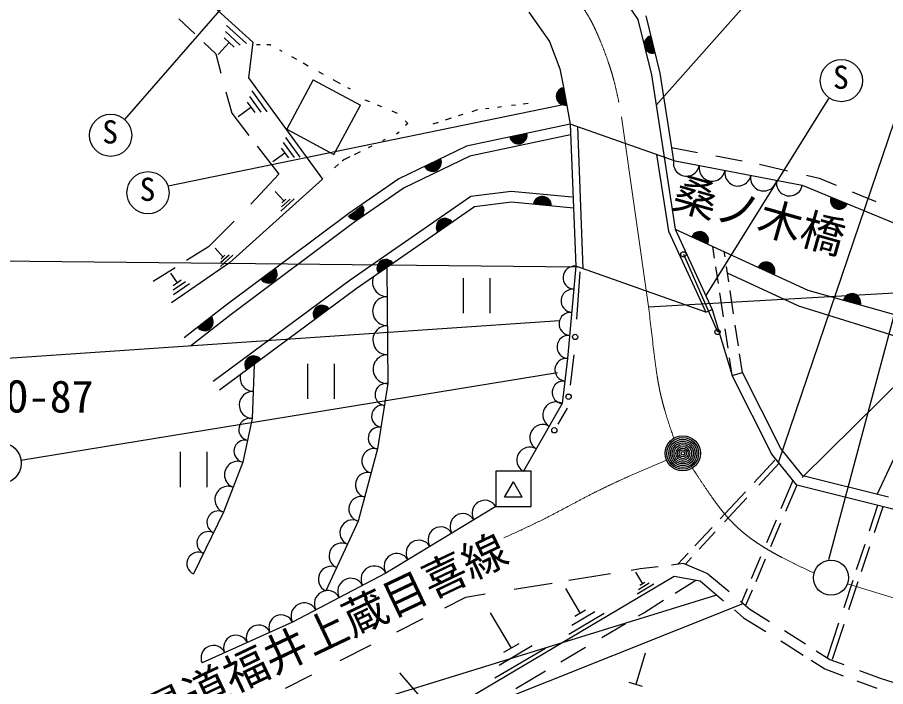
# Model space of a CAD drawing. Units: millimetres, scale not verified. Extents: x 40000 to 680000, y 20000 to 380000.
# Drawn here: x 111186 to 160580, y 245645 to 283728 of the extents above; entities that cross this region are included whole.
import ezdxf
from ezdxf.enums import TextEntityAlignment as Align

# ---------------------------------------------------------------- set-up
doc = ezdxf.new("R2010")
doc.units = ezdxf.units.MM
doc.header["$LTSCALE"] = 1000
doc.linetypes.add('CHAIN', pattern=[18.5, 12, -1.5, 3.5, -1.5])
for name, color, linetype, lineweight in [('M-BGD', 7, 'Continuous', 25), ('M-BMK', 2, 'CHAIN', 13), ('M-BMK-SRVR', 3, 'Continuous', 25), ('M-STR-STR3', 7, 'Continuous', 25), ('M-STR-STRC', 7, 'Continuous', 25)]:
    doc.layers.add(name, color=color, linetype=linetype, lineweight=lineweight)
doc.layers.add('M-BMK-HTXT', color=7, linetype='Continuous')
doc.layers.add('M-STR-STR1', color=1, linetype='Continuous')
doc.styles.add('ＭＳ ゴシック', font='')
doc.styles.get('ＭＳ ゴシック').set_extended_font_data('MS Gothic')

msp = doc.modelspace()

# ---------------------------------------------------------------- linework, layer by layer
at = {"layer": 'M-BGD'}
for p, q in [((117311, 288928), (124580, 282320)), ((144591, 286394), (146475, 283614)), ((140288, 284022), (141458, 282351)), ((120371, 283635), (121273, 282787)), ((146475, 283614), (147253, 280457)), ((146939, 283820), (147744, 280555)), ((123086, 283270), (124216, 282240)), ((122956, 282560), (123516, 282040)), ((123026, 282920), (123866, 282140)), ((121796, 282296), (122473, 281659)), ((122616, 281620), (123236, 282300)), ((124580, 282320), (124332, 280296)), ((124784, 282185), (125008, 282185)), ((125373, 282185), (125541, 282185)), ((125541, 282185), (125597, 282154)), ((141458, 282351), (142043, 280805)), ((122473, 281659), (122770, 280554)), ((126103, 281874), (126235, 281802)), ((126777, 281502), (127072, 281340)), ((127437, 281138), (127738, 280972)), ((128321, 280650), (128588, 280503)), ((142043, 280805), (142252, 279761)), ((124332, 280296), (128545, 274514)), ((128017, 280165), (126513, 277365)), ((128017, 280165), (130698, 278725)), ((129139, 280198), (129551, 279971)), ((147253, 280457), (147974, 275771)), ((147744, 280555), (148509, 275582)), ((129973, 279738), (130116, 279659)), ((142252, 279761), (142638, 277659)), ((123054, 279496), (123382, 278272)), ((124386, 279230), (125036, 278340)), ((124516, 279550), (125376, 278360)), ((123756, 278090), (124476, 278610)), ((124256, 278910), (124686, 278310)), ((129194, 275926), (130698, 278725)), ((130958, 279041), (131221, 278932)), ((131662, 278749), (131901, 278650)), ((138496, 278621), (138727, 278651)), ((139290, 278723), (139522, 278752)), ((139967, 278809), (140248, 278845)), ((123382, 278272), (124359, 277010)), ((132497, 278402), (132783, 278283)), ((132783, 278283), (132799, 278268)), ((136289, 278135), (136487, 278199)), ((136487, 278199), (136546, 278218)), ((137055, 278377), (137385, 278480)), ((137817, 278535), (138016, 278560)), ((133240, 277846), (133400, 277694)), ((133400, 277694), (133274, 277568)), ((134831, 277666), (135144, 277767)), ((135549, 277897), (135882, 278004)), ((142638, 277659), (136732, 276396)), ((148516, 275579), (142638, 277659)), ((142638, 277659), (142947, 269567)), ((126513, 277365), (129194, 275926)), ((132839, 277133), (132747, 277088)), ((132909, 277203), (132839, 277133)), ((143044, 277516), (143352, 269424)), ((126436, 276900), (127256, 275770)), ((132105, 276773), (131956, 276700)), ((142661, 277051), (136928, 275825)), ((124832, 276398), (126067, 274803)), ((126196, 276290), (126606, 275730)), ((126316, 276600), (126936, 275750)), ((131348, 276401), (131145, 276301)), ((136732, 276396), (132881, 274539)), ((148395, 276320), (149880, 276038)), ((125726, 275520), (126406, 276010)), ((129751, 275617), (129662, 275541)), ((130107, 275792), (129751, 275617)), ((130682, 276074), (130355, 275914)), ((136928, 275825), (133184, 274019)), ((147545, 275923), (148224, 271561)), ((147974, 275771), (148611, 271677)), ((150929, 275839), (152422, 275555)), ((129461, 275373), (129218, 275168)), ((148516, 275579), (155840, 274173)), ((153407, 275368), (155000, 274996)), ((126067, 274803), (124476, 273089)), ((156085, 274743), (156795, 274577)), ((128545, 274514), (123258, 269764)), ((132881, 274539), (130040, 272572)), ((155840, 274173), (168323, 269028)), ((156795, 274577), (157773, 274173)), ((125856, 273810), (126346, 273280)), ((133184, 274019), (130390, 272085)), ((139280, 273816), (136976, 273530)), ((142745, 273487), (139280, 273816)), ((158670, 273802), (160025, 273242)), ((126936, 273400), (126176, 272700)), ((126696, 273390), (126206, 272940)), ((126456, 273380), (126226, 273170)), ((136976, 273530), (130111, 268770)), ((139288, 273212), (137197, 272953)), ((142820, 272877), (139288, 273212)), ((137197, 272953), (130460, 268283)), ((130040, 272572), (122992, 267300)), ((123526, 272139), (122060, 270673)), ((130390, 272085), (123356, 266823)), ((148611, 271677), (150709, 267112)), ((148611, 271677), (156161, 268209)), ((148224, 271561), (150343, 266949)), ((150848, 270029), (150749, 270695)), ((122060, 270673), (120816, 269887)), ((122436, 270590), (122896, 270090)), ((123446, 270200), (122736, 269550)), ((123226, 270200), (122766, 269770)), ((122996, 270190), (122786, 269990)), ((149075, 270244), (151015, 265828)), ((151444, 270105), (151400, 270396)), ((123258, 269764), (119954, 267492)), ((120158, 269471), (118921, 268690)), ((132205, 269492), (132255, 262886)), ((142947, 269567), (142488, 264318)), ((150343, 266949), (142947, 269567)), ((143180, 269255), (142987, 266555)), ((151065, 268579), (150923, 269529)), ((151656, 268688), (151526, 269556)), ((119896, 269170), (120276, 268620)), ((120506, 268780), (120046, 268460)), ((130111, 268770), (122324, 263001)), ((136570, 266894), (136570, 268894)), ((138070, 268894), (138070, 266894)), ((155635, 267303), (151584, 269169)), ((120746, 268680), (120056, 268200)), ((120986, 268570), (120066, 267930)), ((130460, 268283), (122681, 262519)), ((156161, 268209), (161161, 266806)), ((161415, 268061), (147095, 267237)), ((151350, 266679), (151145, 268045)), ((151930, 266857), (151732, 268179)), ((157341, 252883), (161415, 268061)), ((122992, 267300), (120670, 265497)), ((163178, 264935), (155635, 267303)), ((123356, 266823), (121038, 265023)), ((150343, 266949), (150709, 267112)), ((150709, 267112), (151849, 263340)), ((151614, 264908), (151450, 266005)), ((152201, 265044), (152025, 266219)), ((142488, 264318), (142182, 261747)), ((142843, 264529), (142626, 262793)), ((151849, 263340), (151698, 264351)), ((152428, 263525), (152271, 264577)), ((124656, 263983), (124553, 260900)), ((127710, 262020), (127710, 264020)), ((129210, 264020), (129210, 262020)), ((151849, 263340), (152428, 263525)), ((154106, 258874), (151849, 263340)), ((154614, 259201), (152428, 263525)), ((132255, 262886), (131676, 259170)), ((160092, 256583), (163149, 263122)), ((142182, 261747), (139973, 257897)), ((142463, 261491), (141932, 260574)), ((124553, 260900), (124004, 258415)), ((120474, 257000), (120474, 259000)), ((121974, 259000), (121974, 257000)), ((131676, 259170), (130566, 255069)), ((155522, 257108), (154106, 258874)), ((155864, 257641), (154614, 259201)), ((124004, 258415), (122907, 255575)), ((154280, 258531), (153103, 257268)), ((154524, 258353), (153367, 257111)), ((140406, 257897), (138406, 257897)), ((138406, 257897), (138406, 255897)), ((140406, 255897), (140406, 257897)), ((155309, 257374), (154626, 255764)), ((160746, 256420), (155864, 257641)), ((138897, 256424), (139406, 257297)), ((139897, 256424), (139406, 257297)), ((155522, 257108), (154889, 255615)), ((160992, 255740), (155522, 257108)), ((139897, 256424), (138897, 256424)), ((138406, 255897), (132150, 252110)), ((138406, 255897), (140406, 255897)), ((160122, 255957), (159638, 254495)), ((160414, 255884), (159923, 254400)), ((122907, 255575), (121197, 252057)), ((130566, 255069), (128729, 251104)), ((154353, 255120), (153806, 253830)), ((154606, 254947), (154032, 253594)), ((150705, 254694), (149733, 253650)), ((150888, 254450), (149973, 253467)), ((159388, 253736), (158911, 252296)), ((159658, 253599), (159190, 252184)), ((149354, 253243), (148760, 252605)), ((149537, 252999), (149169, 252604)), ((153465, 253027), (152935, 251775)), ((147639, 252467), (146615, 252341)), ((149073, 252643), (148391, 252559)), ((150472, 252069), (149073, 252643)), ((153735, 252894), (153188, 251605)), ((132150, 252110), (126843, 249311)), ((136293, 244665), (148544, 251925)), ((144933, 252066), (142553, 251677)), ((146615, 252341), (146101, 252257)), ((146346, 252150), (146746, 251490)), ((148544, 251925), (150025, 251661)), ((150472, 252069), (151675, 251052)), ((141604, 251522), (139440, 251168)), ((147386, 251480), (146436, 250910)), ((147136, 251530), (146516, 251160)), ((146886, 251570), (146596, 251400)), ((148611, 250969), (149786, 251704)), ((150025, 251661), (151365, 250528)), ((158710, 251689), (158194, 250131)), ((159000, 251611), (158473, 250019)), ((142366, 251220), (143206, 249810)), ((152694, 251209), (152376, 250459)), ((152987, 251130), (152616, 250256)), ((136671, 250715), (135486, 250117)), ((137796, 250899), (136671, 250715)), ((146817, 249848), (147950, 250556)), ((152329, 250499), (152854, 250056)), ((143506, 249990), (142896, 249630)), ((151975, 250013), (152500, 249569)), ((152854, 250056), (153980, 249355)), ((134250, 249494), (132755, 248740)), ((138076, 249850), (139276, 247840)), ((144566, 249800), (142556, 248610)), ((144036, 249900), (142726, 249120)), ((146520, 249673), (146817, 249848)), ((152500, 249569), (153759, 248786)), ((126843, 249311), (121696, 246996)), ((144432, 248439), (145780, 249236)), ((157905, 249255), (157252, 247284)), ((158197, 249185), (157537, 247189)), ((154819, 248833), (155237, 248573)), ((155237, 248573), (156015, 248075)), ((131294, 248003), (129531, 247113)), ((140466, 247960), (138596, 246850)), ((139706, 248090), (138836, 247580)), ((154623, 248249), (154917, 248066)), ((154917, 248066), (155889, 247444)), ((141226, 247820), (138346, 246120)), ((142095, 247057), (143502, 247889)), ((146906, 247550), (146366, 245770)), ((156626, 247685), (157397, 247191)), ((156350, 247149), (157129, 246651)), ((157397, 247191), (158195, 246896)), ((140436, 246077), (141225, 246543)), ((157129, 246651), (158169, 246266)), ((159097, 246562), (160270, 246128)), ((127923, 246302), (126429, 245548)), ((132916, 246440), (134436, 244670)), ((139545, 245536), (140436, 246077)), ((160270, 246128), (160982, 245908)), ((146746, 245650), (145986, 245880)), ((158943, 245979), (160077, 245560))]:
    msp.add_line(p, q, dxfattribs=at)
for centre in [(149075, 270244), (151015, 265828), (142915, 265542), (142544, 262142), (141733, 260231)]:
    msp.add_circle(centre, 150, dxfattribs=at)
for centre, radius, start, end in [((147341, 282188), 500, 103.8349, 283.8349), ((147341, 282188), 500, 103.8349, 283.8349), ((147341, 282188), 450, 103.8349, 283.8349), ((147341, 282188), 400, 103.8349, 283.8349), ((147341, 282188), 350, 103.8349, 283.8349), ((147341, 282188), 300, 103.8349, 283.8349), ((147341, 282188), 250, 103.8349, 283.8349), ((147341, 282188), 200, 103.8349, 283.8349), ((147341, 282188), 150, 103.8349, 283.8349), ((147341, 282188), 100, 103.8349, 283.8349), ((147341, 282188), 50, 103.8349, 283.8349), ((142340, 279232), 500, 100.7165, 280.7165), ((142340, 279232), 500, 100.7165, 280.7165), ((142340, 279232), 450, 100.7165, 280.7165), ((142340, 279232), 400, 100.7165, 280.7165), ((142340, 279232), 350, 100.7165, 280.7165), ((142340, 279232), 300, 100.7165, 280.7165), ((142340, 279232), 250, 100.7165, 280.7165), ((142340, 279232), 200, 100.7165, 280.7165), ((142340, 279232), 150, 100.7165, 280.7165), ((142340, 279232), 100, 100.7165, 280.7165), ((142340, 279232), 50, 100.7165, 280.7165), ((139685, 277028), 500, 192.0717, 12.0717), ((139685, 277028), 500, 192.0717, 12.0717), ((139685, 277028), 450, 192.0717, 12.0717), ((139685, 277028), 400, 192.0717, 12.0717), ((139685, 277028), 350, 192.0717, 12.0717), ((139685, 277028), 300, 192.0717, 12.0717), ((139685, 277028), 250, 192.0717, 12.0717), ((139685, 277028), 200, 192.0717, 12.0717), ((139685, 277028), 150, 192.0717, 12.0717), ((139685, 277028), 100, 192.0717, 12.0717), ((139685, 277028), 50, 192.0717, 12.0717), ((134807, 275468), 500, 205.7466, 25.7466), ((134807, 275468), 500, 205.7466, 25.7466), ((134807, 275468), 450, 205.7466, 25.7466), ((134807, 275468), 400, 205.7466, 25.7466), ((134807, 275468), 350, 205.7466, 25.7466), ((134807, 275468), 300, 205.7466, 25.7466), ((134807, 275468), 250, 205.7466, 25.7466), ((134807, 275468), 200, 205.7466, 25.7466), ((134807, 275468), 150, 205.7466, 25.7466), ((134807, 275468), 100, 205.7466, 25.7466), ((134807, 275468), 50, 205.7466, 25.7466), ((149248, 275439), 746, 169.1317, 349.1317), ((150713, 275157), 746, 169.1317, 349.1317), ((152178, 274876), 746, 169.1317, 349.1317), ((153643, 274595), 746, 169.1317, 349.1317), ((155107, 274314), 746, 169.1317, 349.1317), ((141054, 273044), 500, 354.5768, 174.5768), ((141054, 273044), 500, 354.5768, 174.5768), ((141054, 273044), 450, 354.5768, 174.5768), ((141054, 273044), 400, 354.5768, 174.5768), ((141054, 273044), 350, 354.5768, 174.5768), ((141054, 273044), 300, 354.5768, 174.5768), ((141054, 273044), 250, 354.5768, 174.5768), ((141054, 273044), 200, 354.5768, 174.5768), ((141054, 273044), 150, 354.5768, 174.5768), ((157935, 273310), 500, 157.6086, 337.6086), ((157935, 273310), 500, 157.6086, 337.6086), ((157935, 273310), 450, 157.6086, 337.6086), ((157935, 273310), 400, 157.6086, 337.6086), ((157935, 273310), 350, 157.6086, 337.6086), ((157935, 273310), 300, 157.6086, 337.6086), ((157935, 273310), 250, 157.6086, 337.6086), ((157935, 273310), 200, 157.6086, 337.6086), ((157935, 273310), 150, 157.6086, 337.6086), ((157935, 273310), 100, 157.6086, 337.6086), ((157935, 273310), 50, 157.6086, 337.6086), ((130409, 272729), 500, 216.2058, 36.2058), ((130409, 272729), 500, 216.2058, 36.2058), ((130409, 272729), 450, 216.2058, 36.2058), ((130409, 272729), 400, 216.2058, 36.2058), ((130409, 272729), 350, 216.2058, 36.2058), ((130409, 272729), 300, 216.2058, 36.2058), ((130409, 272729), 250, 216.2058, 36.2058), ((130409, 272729), 200, 216.2058, 36.2058), ((130409, 272729), 150, 216.2058, 36.2058), ((130409, 272729), 100, 216.2058, 36.2058), ((130409, 272729), 50, 216.2058, 36.2058), ((141054, 273044), 100, 354.5768, 174.5768), ((141054, 273044), 50, 354.5768, 174.5768), ((135513, 271786), 500, 34.7332, 214.7332), ((135513, 271786), 500, 34.7332, 214.7332), ((135513, 271786), 450, 34.7332, 214.7332), ((135513, 271786), 400, 34.7332, 214.7332), ((135513, 271786), 350, 34.7332, 214.7332), ((135513, 271786), 300, 34.7332, 214.7332), ((135513, 271786), 250, 34.7332, 214.7332), ((135513, 271786), 200, 34.7332, 214.7332), ((135513, 271786), 150, 34.7332, 214.7332), ((135513, 271786), 100, 34.7332, 214.7332), ((135513, 271786), 50, 34.7332, 214.7332), ((150006, 271037), 500, 335.3279, 155.3279), ((150006, 271037), 500, 335.3279, 155.3279), ((150006, 271037), 450, 335.3279, 155.3279), ((150006, 271037), 400, 335.3279, 155.3279), ((150006, 271037), 350, 335.3279, 155.3279), ((150006, 271037), 300, 335.3279, 155.3279), ((150006, 271037), 250, 335.3279, 155.3279), ((150006, 271037), 200, 335.3279, 155.3279), ((150006, 271037), 150, 335.3279, 155.3279), ((150006, 271037), 100, 335.3279, 155.3279), ((150006, 271037), 50, 335.3279, 155.3279), ((132144, 269450), 500, 34.7332, 214.7332), ((132144, 269450), 500, 34.7332, 214.7332), ((132144, 269450), 450, 34.7332, 214.7332), ((132144, 269450), 400, 34.7332, 214.7332), ((132144, 269450), 350, 34.7332, 214.7332), ((132144, 269450), 300, 34.7332, 214.7332), ((132144, 269450), 250, 34.7332, 214.7332), ((153781, 269302), 500, 335.3279, 155.3279), ((153781, 269302), 500, 335.3279, 155.3279), ((153781, 269302), 450, 335.3279, 155.3279), ((153781, 269302), 400, 335.3279, 155.3279), ((125464, 269110), 500, 216.2058, 36.2058), ((125464, 269110), 500, 216.2058, 36.2058), ((125464, 269110), 450, 216.2058, 36.2058), ((125464, 269110), 400, 216.2058, 36.2058), ((125464, 269110), 350, 216.2058, 36.2058), ((125464, 269110), 300, 216.2058, 36.2058), ((125464, 269110), 250, 216.2058, 36.2058), ((125464, 269110), 200, 216.2058, 36.2058), ((125464, 269110), 150, 216.2058, 36.2058), ((132144, 269450), 200, 34.7332, 214.7332), ((132144, 269450), 150, 34.7332, 214.7332), ((132144, 269450), 100, 34.7332, 214.7332), ((132144, 269450), 50, 34.7332, 214.7332), ((142889, 268911), 659, 85.0079, 265.0079), ((153781, 269302), 350, 335.3279, 155.3279), ((153781, 269302), 300, 335.3279, 155.3279), ((153781, 269302), 250, 335.3279, 155.3279), ((153781, 269302), 200, 335.3279, 155.3279), ((153781, 269302), 150, 335.3279, 155.3279), ((153781, 269302), 100, 335.3279, 155.3279), ((153781, 269302), 50, 335.3279, 155.3279), ((125464, 269110), 100, 216.2058, 36.2058), ((125464, 269110), 50, 216.2058, 36.2058), ((132211, 268666), 826, 159.0349, 270.4315), ((142775, 267599), 659, 85.0079, 265.0079), ((132224, 267015), 826, 90.4315, 270.4315), ((158661, 267507), 500, 344.3205, 164.3205), ((158661, 267507), 500, 344.3205, 164.3205), ((158661, 267507), 450, 344.3205, 164.3205), ((158661, 267507), 400, 344.3205, 164.3205), ((158661, 267507), 350, 344.3205, 164.3205), ((158661, 267507), 300, 344.3205, 164.3205), ((158661, 267507), 250, 344.3205, 164.3205), ((128515, 266842), 500, 36.5327, 216.5327), ((128515, 266842), 500, 36.5327, 216.5327), ((128515, 266842), 450, 36.5327, 216.5327), ((128515, 266842), 400, 36.5327, 216.5327), ((158661, 267507), 200, 344.3205, 164.3205), ((158661, 267507), 150, 344.3205, 164.3205), ((158661, 267507), 100, 344.3205, 164.3205), ((158661, 267507), 50, 344.3205, 164.3205), ((128515, 266842), 350, 36.5327, 216.5327), ((128515, 266842), 300, 36.5327, 216.5327), ((128515, 266842), 250, 36.5327, 216.5327), ((128515, 266842), 200, 36.5327, 216.5327), ((128515, 266842), 150, 36.5327, 216.5327), ((128515, 266842), 100, 36.5327, 216.5327), ((128515, 266842), 50, 36.5327, 216.5327), ((142660, 266286), 659, 85.0079, 265.0079), ((121831, 266399), 500, 217.8283, 37.8283), ((121831, 266399), 500, 217.8283, 37.8283), ((121831, 266399), 450, 217.8283, 37.8283), ((121831, 266399), 400, 217.8283, 37.8283), ((121831, 266399), 350, 217.8283, 37.8283), ((121831, 266399), 300, 217.8283, 37.8283), ((121831, 266399), 250, 217.8283, 37.8283), ((121831, 266399), 200, 217.8283, 37.8283), ((121831, 266399), 150, 217.8283, 37.8283), ((121831, 266399), 100, 217.8283, 37.8283), ((121831, 266399), 50, 217.8283, 37.8283), ((132236, 265363), 826, 90.4315, 270.4315), ((142545, 264974), 659, 85.0079, 265.0079), ((124626, 263960), 500, 36.5327, 216.5327), ((124626, 263960), 500, 36.5327, 216.5327), ((124626, 263960), 450, 36.5327, 216.5327), ((124626, 263960), 400, 36.5327, 216.5327), ((124626, 263960), 350, 36.5327, 216.5327), ((124626, 263960), 300, 36.5327, 216.5327), ((132248, 263711), 826, 90.4315, 270.4315), ((142412, 263675), 647, 83.211, 263.211), ((124626, 263960), 250, 36.5327, 216.5327), ((124626, 263960), 200, 36.5327, 216.5327), ((124626, 263960), 150, 36.5327, 216.5327), ((124626, 263960), 100, 36.5327, 216.5327), ((124626, 263960), 50, 36.5327, 216.5327), ((124630, 263212), 771, 164.9787, 268.0867), ((132158, 262266), 627, 81.142, 261.142), ((142259, 262390), 647, 83.211, 263.211), ((124579, 261671), 771, 88.0867, 268.0867), ((141814, 261106), 740, 60.1541, 240.1541), ((131965, 261028), 627, 81.142, 261.142), ((124416, 260279), 636, 77.55, 257.55), ((131772, 259790), 627, 81.142, 261.142), ((141077, 259822), 740, 60.1541, 240.1541), ((124142, 259037), 636, 77.55, 257.55), ((131491, 258487), 708, 74.859, 254.859), ((140341, 258539), 740, 60.1541, 240.1541), ((123730, 257705), 761, 68.8753, 248.8753), ((131121, 257120), 708, 74.859, 254.859), ((123182, 256285), 761, 68.8753, 248.8753), ((130751, 255753), 708, 74.859, 254.859), ((137781, 255518), 731, 31.1872, 211.1872), ((122622, 254989), 652, 64.0692, 244.0692), ((136529, 254761), 731, 31.1872, 211.1872), ((130260, 254408), 728, 65.1495, 245.1495), ((122052, 253816), 652, 64.0692, 244.0692), ((135278, 254003), 731, 31.1872, 211.1872), ((134027, 253246), 731, 31.1872, 211.1872), ((129648, 253086), 728, 65.1495, 245.1495), ((121482, 252644), 652, 64.0692, 244.0692), ((132776, 252489), 731, 31.1872, 211.1872), ((129036, 251765), 728, 65.1495, 245.1495), ((131487, 251760), 750, 27.8015, 207.8015), ((130160, 251061), 750, 27.8015, 207.8015), ((128833, 250361), 750, 27.8015, 207.8015), ((127506, 249661), 750, 27.8015, 207.8015), ((126199, 249022), 706, 24.2278, 204.2277), ((124913, 248443), 706, 24.2278, 204.2277), ((123626, 247864), 706, 24.2278, 204.2277), ((122340, 247285), 706, 24.2278, 204.2277)]:
    msp.add_arc(centre, radius, start, end, dxfattribs=at)
at = {"layer": 'M-BMK'}
for p, q in [((145562, 278065), (147108, 267145)), ((158403, 251486), (176022, 246091))]:
    msp.add_line(p, q, dxfattribs=at)
for points, knots in [([(138876, 288558), (139792, 287753), (140707, 286948), (141618, 286116), (142306, 285486), (142991, 284841), (143499, 284073), (143834, 283565), (144092, 283003), (144328, 282434), (144638, 281686), (144910, 280926), (145117, 280149), (145299, 279464), (145430, 278764), (145562, 278065)], [0, 0, 0, 0, 1, 1, 1, 2, 2, 2, 3, 3, 3, 4, 4, 4, 5, 5, 5, 5]), ([(147108, 267145), (147197, 266377), (147287, 265610), (147379, 264841), (147486, 263953), (147596, 263063), (147798, 262195), (147989, 261377), (148261, 260577), (148533, 259778)], [0, 0, 0, 0, 1, 1, 1, 2, 2, 2, 3, 3, 3, 3]), ([(148116, 258538), (146701, 257935), (145286, 257332), (143916, 256637), (143018, 256182), (142139, 255687), (141240, 255233), (140460, 254839), (139664, 254476), (138869, 254114)], [0, 0, 0, 0, 1, 1, 1, 2, 2, 2, 3, 3, 3, 3]), ([(149583, 258090), (149833, 257708), (150082, 257325), (150339, 256944), (150836, 256207), (151361, 255474), (151986, 254859), (153220, 253645), (154843, 252888), (156466, 252131)], [0, 0, 0, 0, 1, 1, 1, 2, 2, 2, 3, 3, 3, 3])]:
    msp.add_open_spline(points, degree=3, knots=knots, dxfattribs=at)
at = {"layer": 'M-BMK-SRVR'}
for p, q in [((152604, 256732), (151167, 255189)), ((152687, 256381), (151417, 255017))]:
    msp.add_line(p, q, dxfattribs=at)
for centre, radius in [((149042, 258916), 1000), ((149042, 258916), 900), ((149042, 258916), 800), ((149042, 258916), 700), ((149042, 258916), 600), ((149042, 258916), 500), ((149042, 258916), 400), ((149042, 258916), 300), ((149042, 258916), 200), ((149042, 258916), 100), ((157469, 251843), 1000)]:
    msp.add_circle(centre, radius, dxfattribs=at)
at = {"layer": 'M-STR-STR3'}
for p, q in [((154492, 258394), (167168, 295790)), ((119394, 237187), (152474, 250377))]:
    msp.add_line(p, q, dxfattribs=at)
at = {"layer": 'M-STR-STRC'}
for p, q in [((162508, 295607), (147518, 278734)), ((130121, 292678), (117283, 277920)), ((157339, 279118), (150343, 267907)), ((119756, 274134), (142339, 278791)), ((170287, 271819), (155829, 257544)), ((143077, 269521), (91121, 270036)), ((96679, 263374), (142032, 266485)), ((111391, 258529), (141914, 263511)), ((124913, 242830), (150971, 250862))]:
    msp.add_line(p, q, dxfattribs=at)
for centre in [(158064, 280128), (116493, 277017), (118618, 273751), (110202, 258361)]:
    msp.add_circle(centre, 1200, dxfattribs=at)

# ---------------------------------------------------------------- texts
at = {"layer": 'M-BMK-HTXT', "style": 'ＭＳ ゴシック'}
msp.add_text('一般県道福井上蔵目喜線', height=1833, rotation=25.416, dxfattribs=at).set_placement((114031, 241795), align=Align.MIDDLE_LEFT)
at = {"layer": 'M-STR-STR1', "style": 'ＭＳ ゴシック'}
msp.add_text('桑ノ木橋', height=1833, rotation=344.23, dxfattribs=at).set_placement((148190, 272400), align=Align.BOTTOM_LEFT)
at = {"layer": 'M-STR-STRC', "style": 'ＭＳ ゴシック'}
for s, height, p in [('S', 1320, (157585, 279265)), ('S', 1320, (116015, 276154)), ('S', 1320, (118140, 272888)), ('C-NO-87', 1833, (106794, 260691))]:
    msp.add_text(s, height=height, dxfattribs=at).set_placement(p, align=Align.BOTTOM_LEFT)

doc.saveas('drawing.dxf')
